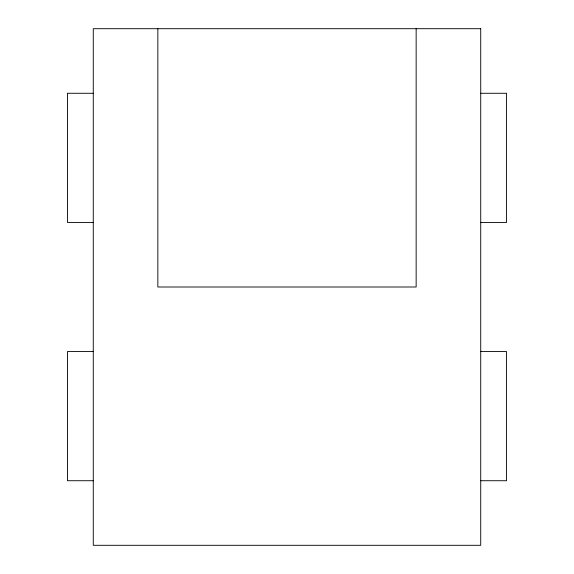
<?xml version="1.0" encoding="UTF-8"?>
<svg xmlns="http://www.w3.org/2000/svg" width="574" height="574" viewBox="0 0 574 574"><rect width="100%" height="100%" fill="white"/><g stroke="black" fill="none" stroke-linecap="round" stroke-linejoin="round"><path stroke-width="0.86" d="M93.275 93.275L67.445 93.275L67.445 222.425L93.275 222.425M480.725 93.275L506.555 93.275L506.555 222.425L480.725 222.425M93.275 351.575L67.445 351.575L67.445 480.725L93.275 480.725M480.725 351.575L506.555 351.575L506.555 480.725L480.725 480.725M416.15 28.7L416.15 287L157.85 287L157.85 28.7M480.725 28.7L93.275 28.7L93.275 545.3L480.725 545.3L480.725 28.7"/></g></svg>
